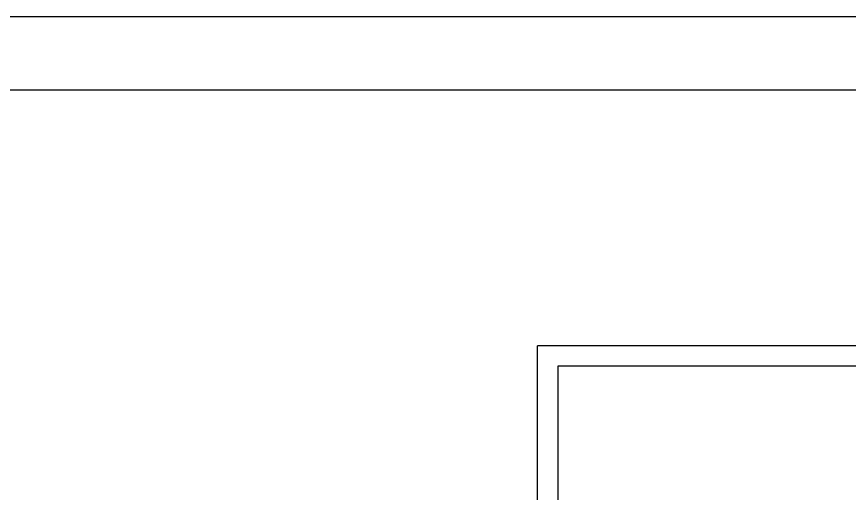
# Model space of a CAD drawing. Header units: millimetres. Extents: x -1666 to 220555, y -7114 to 28673.
# Drawn here: x 97055 to 103015, y 7151 to 10561 of the extents above; entities that cross this region are included whole.
import ezdxf

# ---------------------------------------------------------------- set-up
doc = ezdxf.new("R2010")
doc.units = ezdxf.units.MM
doc.header["$LTSCALE"] = 80

msp = doc.modelspace()

# ---------------------------------------------------------------- linework, layer by layer
at = {"color": 2, "true_color": 0xf1eb1f}
for p, q in [((100783.587, 7050.452), (100783.587, 8205.452)), ((104718.587, 8205.452), (100783.587, 8205.452)), ((104478.587, 8060.452), (100928.587, 8060.452)), ((100928.587, 8060.452), (100928.587, 7050.452))]:
    msp.add_line(p, q, dxfattribs=at)
at = {"color": 41, "true_color": 0xf4ee51}
for points in [[(89131.914, 10561.061), (111035.791, 10561.061), (111035.791, -4928.109), (89131.914, -4928.109)], [(89131.914, 10561.061), (111035.791, 10561.061), (111035.791, -4928.109), (89131.914, -4928.109)], [(89654.499, 10038.476), (110513.206, 10038.476), (110513.206, -4405.524), (89654.499, -4405.524)], [(89654.499, 10038.476), (110513.206, 10038.476), (110513.206, -4405.524), (89654.499, -4405.524)]]:
    msp.add_lwpolyline(points, close=True, dxfattribs=at)

doc.saveas('drawing.dxf')
